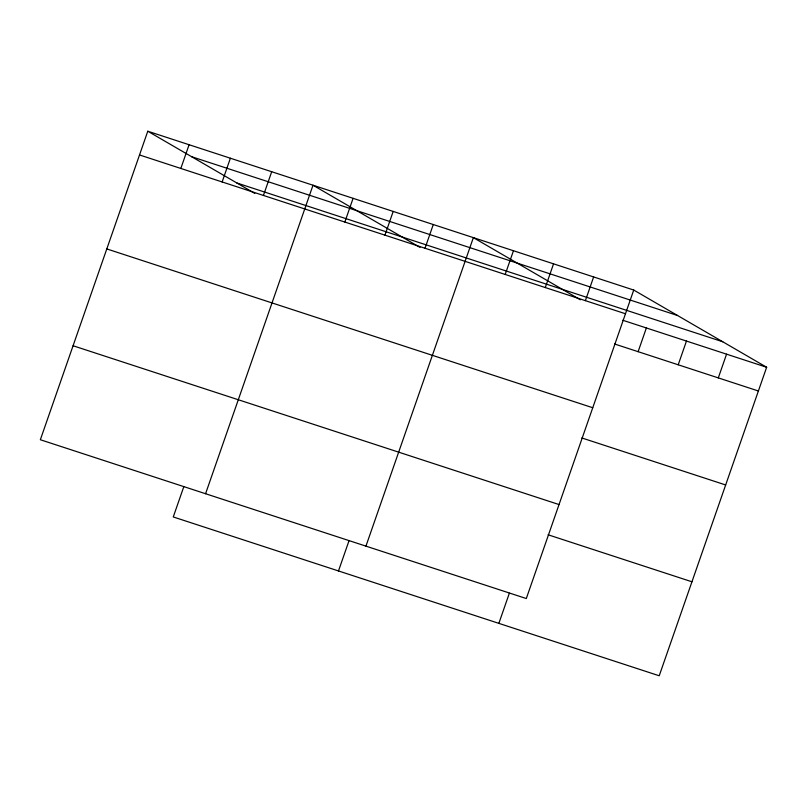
<?xml version="1.0" encoding="UTF-8"?>
<svg xmlns="http://www.w3.org/2000/svg" width="807" height="807" viewBox="0 0 807 807"><rect width="100%" height="100%" fill="white"/><g stroke="black" fill="none" stroke-linecap="round" stroke-linejoin="round"><path stroke-width="1.21" d="M147.782 131.228L40.35 439.734L526.305 598.542L633.737 290.046L147.782 131.228L254.78 193.398M180.829 168.451L189.09 144.735M222.137 181.948L230.388 158.233M263.435 195.445L271.697 171.73M183.774 486.792L173.263 516.954L659.218 675.772L766.65 367.266L633.737 290.046M205.573 493.723L313.005 185.227L420.003 247.396M344.841 222.046L353.093 198.33M384.929 235.15L393.191 211.434M425.017 248.253L433.278 224.538M338.486 570.952L348.997 540.791M365.944 546.127L473.366 237.631L580.364 299.8M505.202 274.451L513.464 250.735M545.29 287.554L553.552 263.839M585.388 300.658L593.639 276.942M498.857 623.357L509.358 593.195M638.115 351.681L646.377 327.965M678.213 364.784L686.464 341.068M718.301 377.888L726.562 354.172M191.642 156.719L677.598 315.527M236.834 182.977L722.79 341.785M139.52 154.954L625.475 313.762M622.792 320.258L766.65 367.266M614.531 343.974L758.388 390.992M106.796 248.929L592.752 407.737M581.807 437.949L725.664 484.967M73.074 345.749L559.029 504.557M548.094 534.779L691.942 581.786"/></g></svg>
